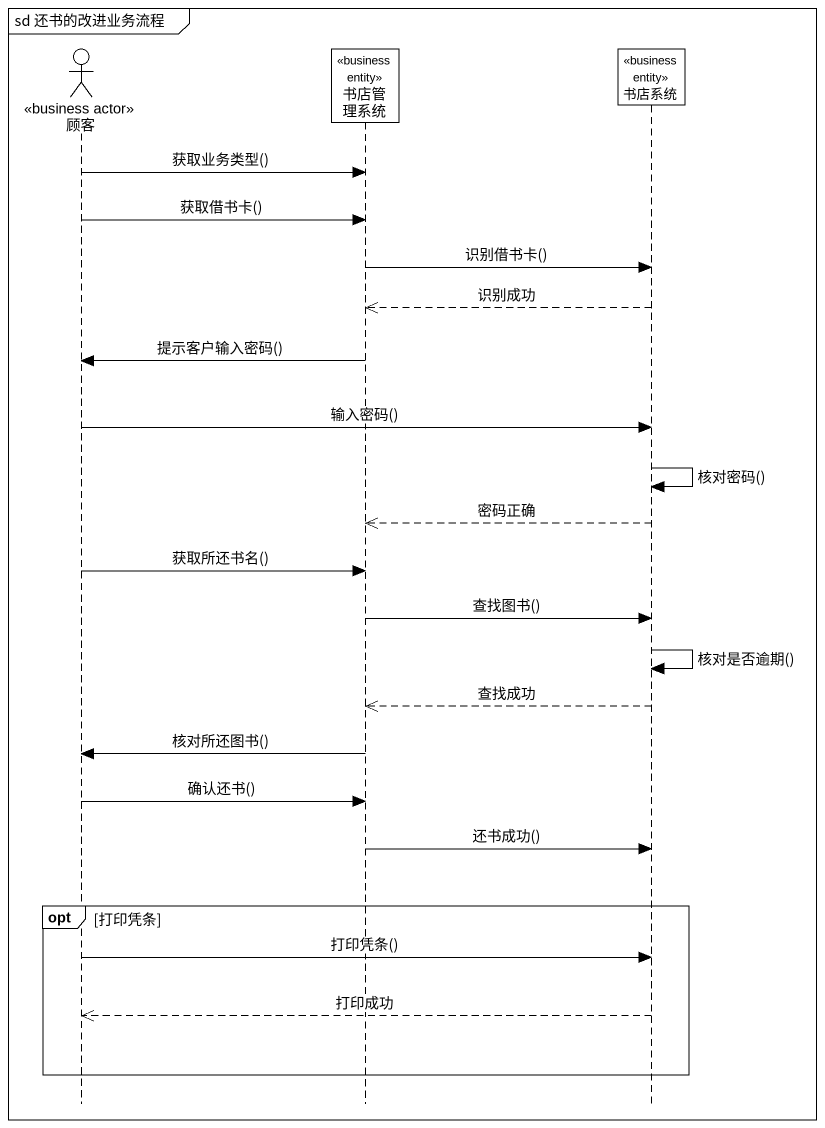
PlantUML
@startuml
mainframe sd 还书的改进业务流程
hide footbox
actor 顾客 <<business actor>>
participant 书店管理系统 <<business entity>>
participant 书店系统 <<business entity>>

顾客 -> 书店管理系统 : 获取业务类型()
顾客 -> 书店管理系统 : 获取借书卡()
书店管理系统 -> 书店系统 : 识别借书卡()
书店系统 -->> 书店管理系统 : 识别成功
书店管理系统 -> 顾客 : 提示客户输入密码()
顾客 -> 书店系统 : 输入密码()
书店系统 -> 书店系统 : 核对密码()
书店系统 -->> 书店管理系统 : 密码正确
顾客 -> 书店管理系统 : 获取所还书名()
书店管理系统 -> 书店系统 : 查找图书()
书店系统 -> 书店系统 : 核对是否逾期()
书店系统 -->> 书店管理系统 : 查找成功
书店管理系统 -> 顾客 : 核对所还图书()
顾客 -> 书店管理系统 : 确认还书()
书店管理系统 -> 书店系统 : 还书成功()
opt 打印凭条
  顾客 -> 书店系统 : 打印凭条()
  书店系统 -->> 顾客 : 打印成功
end
@enduml
